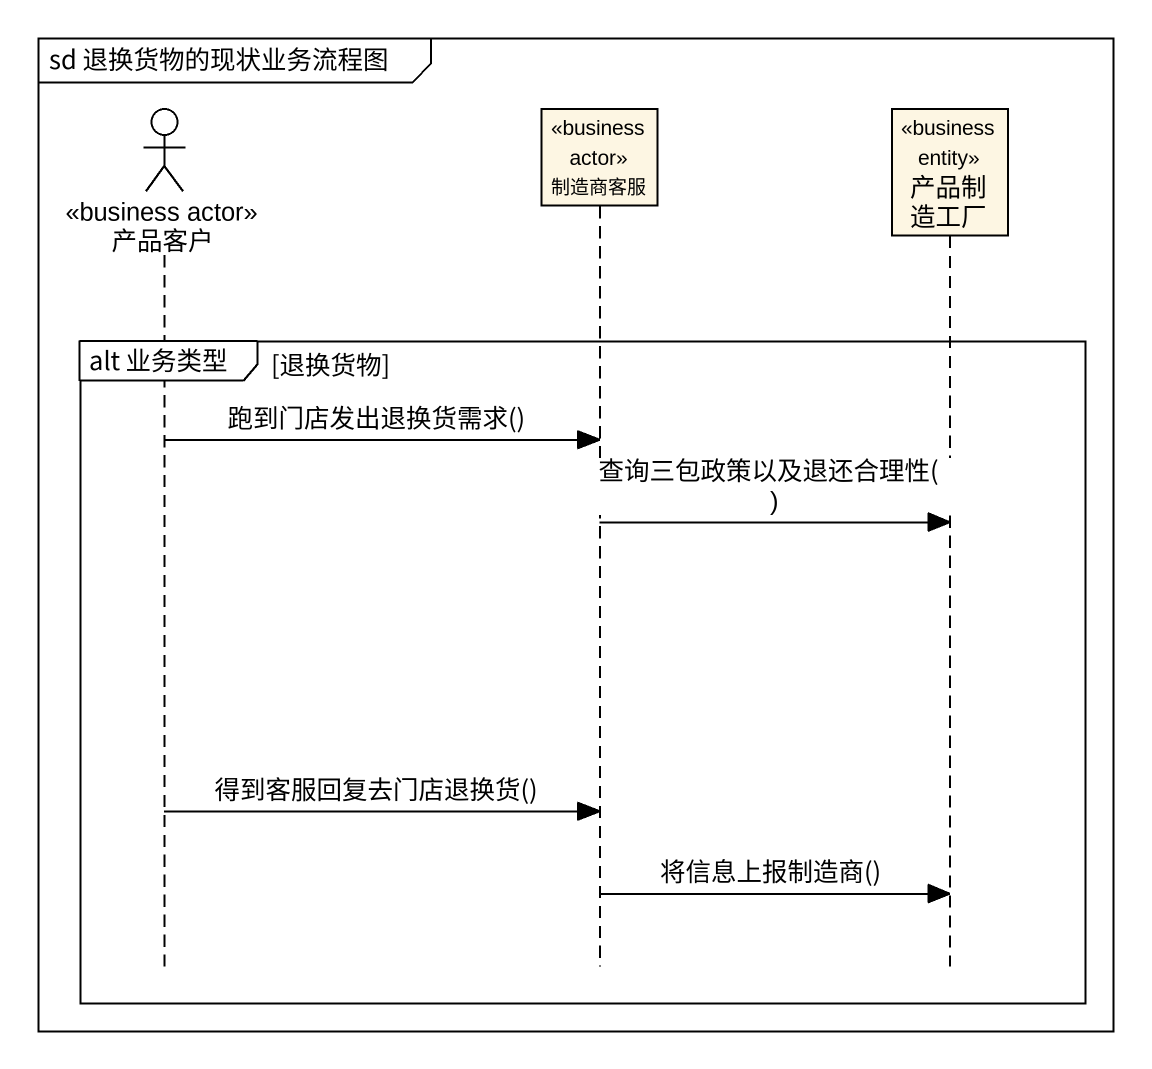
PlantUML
@startuml
mainframe sd 退换货物的现状业务流程图
hide footbox
actor 产品客户 <<business actor>>
participant 制造商客服 <<business actor>>
participant 产品制造工厂 <<business entity>>

group alt 业务类型 [退换货物]
  产品客户 -> 制造商客服 : 跑到门店发出退换货需求()
  制造商客服 -> 产品制造工厂 : 查询三包政策以及退还合理性()
  产品客户 -> 制造商客服 : 得到客服回复去门店退换货()
  制造商客服 -> 产品制造工厂 : 将信息上报制造商()
end
@enduml
